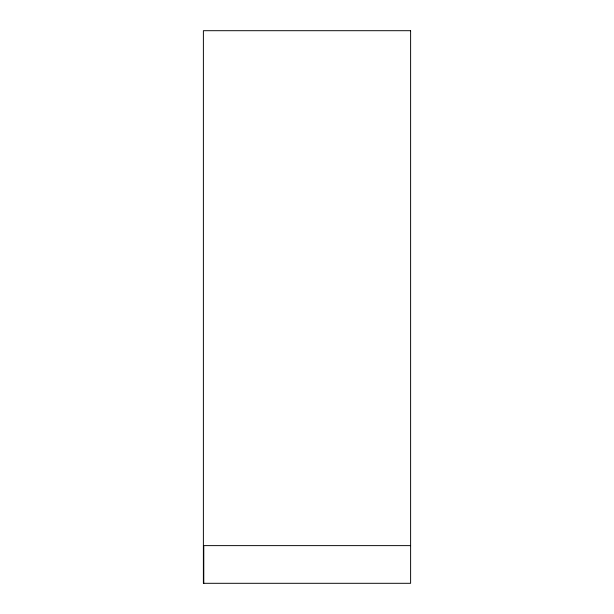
<?xml version="1.0" encoding="UTF-8"?>
<svg xmlns="http://www.w3.org/2000/svg" width="614" height="614" viewBox="0 0 614 614"><rect width="100%" height="100%" fill="white"/><g stroke="black" fill="none" stroke-linecap="round" stroke-linejoin="round"><path stroke-width="0.92" d="M410.612 545.623L203.779 545.623L203.779 583.3M410.612 30.7L203.387 30.7L203.387 583.3L410.612 583.3L410.612 30.7"/></g></svg>
